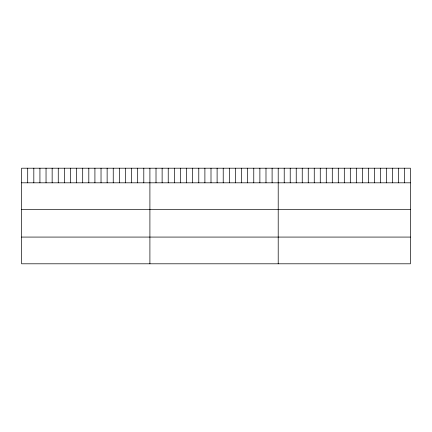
<?xml version="1.0" encoding="UTF-8"?>
<svg xmlns="http://www.w3.org/2000/svg" width="432" height="432" viewBox="0 0 432 432"><rect width="100%" height="100%" fill="white"/><g stroke="black" fill="none" stroke-linecap="round" stroke-linejoin="round"><path stroke-width="0.65" d="M410.4 182.812L410.4 263.801L21.6 263.801L21.6 168.199L410.4 168.199L410.4 182.812L21.6 182.812M21.6 209.542L410.4 209.542M21.6 237.076L410.4 237.076M404.39 168.199L404.39 182.812M398.385 168.199L398.385 182.812M392.375 168.199L392.375 182.812M386.365 168.199L386.365 182.812M380.354 168.199L380.354 182.812M374.35 168.199L374.35 182.812M368.339 168.199L368.339 182.812M362.329 168.199L362.329 182.812M356.319 168.199L356.319 182.812M350.314 168.199L350.314 182.812M344.304 168.199L344.304 182.812M338.294 168.199L338.294 182.812M332.289 168.199L332.289 182.812M326.279 168.199L326.279 182.812M320.269 168.199L320.269 182.812M314.258 168.199L314.258 182.812M308.254 168.199L308.254 182.812M302.243 168.199L302.243 182.812M296.233 168.199L296.233 182.812M290.223 168.199L290.223 182.812M284.218 168.199L284.218 182.812M278.208 168.199L278.208 263.801M272.101 168.199L272.101 182.812M265.988 168.199L265.988 182.812M259.88 168.199L259.88 182.812M253.768 168.199L253.768 182.812M247.66 168.199L247.66 182.812M241.547 168.199L241.547 182.812M235.44 168.199L235.44 182.812M229.333 168.199L229.333 182.812M223.22 168.199L223.22 182.812M217.112 168.199L217.112 182.812M211 168.199L211 182.812M204.892 168.199L204.892 182.812M198.779 168.199L198.779 182.812M192.672 168.199L192.672 182.812M186.565 168.199L186.565 182.812M180.452 168.199L180.452 182.812M174.344 168.199L174.344 182.812M168.232 168.199L168.232 182.812M162.124 168.199L162.124 182.812M156.011 168.199L156.011 182.812M149.904 168.199L149.904 263.801M143.797 168.199L143.797 182.812M137.684 168.199L137.684 182.812M131.576 168.199L131.576 182.812M125.464 168.199L125.464 182.812M119.356 168.199L119.356 182.812M113.243 168.199L113.243 182.812M107.136 168.199L107.136 182.812M101.029 168.199L101.029 182.812M94.916 168.199L94.916 182.812M88.808 168.199L88.808 182.812M82.696 168.199L82.696 182.812M76.588 168.199L76.588 182.812M70.475 168.199L70.475 182.812M64.368 168.199L64.368 182.812M58.261 168.199L58.261 182.812M52.148 168.199L52.148 182.812M46.04 168.199L46.04 182.812M39.928 168.199L39.928 182.812M33.82 168.199L33.82 182.812M27.707 168.199L27.707 182.812"/></g></svg>
